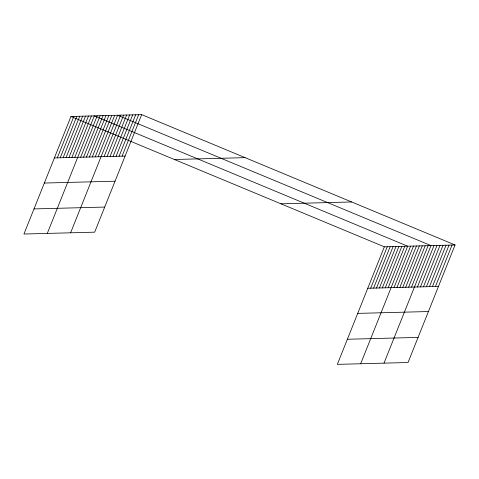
<?xml version="1.0" encoding="UTF-8"?>
<svg xmlns="http://www.w3.org/2000/svg" width="479" height="479" viewBox="0 0 479 479"><rect width="100%" height="100%" fill="white"/><g stroke="black" fill="none" stroke-linecap="round" stroke-linejoin="round"><path stroke-width="0.72" d="M141.67 114.631L70.964 116.487L23.95 234.027L94.656 232.177L141.67 114.631L455.05 244.973L408.036 362.513L337.33 364.369L384.344 246.823L455.05 244.973M57.3 157.86L73.88 116.409M60.216 157.783L76.796 116.331M63.132 157.711L79.712 116.259M66.048 157.633L82.627 116.181M68.964 157.555L85.543 116.104M71.886 157.477L88.465 116.026M74.802 157.399L91.381 115.954M47.283 233.417L94.297 115.876L407.677 246.212L360.663 363.753M80.634 157.25L97.213 115.798M83.55 157.172L100.129 115.72M86.465 157.094L103.045 115.643M89.381 157.022L105.961 115.571M92.297 156.944L108.877 115.493M95.213 156.867L111.793 115.415M98.135 156.789L114.715 115.337M70.617 232.806L117.63 115.265L431.01 245.601L383.996 363.142M104.051 156.633L120.63 115.182M107.057 156.555L123.636 115.104M110.062 156.477L126.642 115.026M113.068 156.399L129.647 114.948M116.074 156.322L132.653 114.87M119.079 156.244L135.659 114.792M122.085 156.16L138.665 114.715M370.686 288.202L387.26 246.751M373.602 288.124L390.181 246.673M376.518 288.047L393.097 246.595M379.434 287.969L396.013 246.517M382.35 287.897L398.929 246.446M385.266 287.819L401.845 246.368M388.182 287.741L404.761 246.29M394.013 287.586L410.593 246.14M396.929 287.514L413.509 246.062M399.851 287.436L416.431 245.984M402.767 287.358L419.347 245.907M405.683 287.28L422.262 245.829M408.599 287.208L425.178 245.757M411.515 287.131L428.094 245.679M417.437 286.975L434.016 245.523M420.442 286.897L437.022 245.446M423.448 286.819L440.027 245.368M426.454 286.735L443.033 245.29M429.453 286.658L446.033 245.206M432.459 286.58L449.039 245.128M435.465 286.502L452.044 245.05M54.384 157.938L125.091 156.082M174.38 159.501L245.086 157.645M44.343 183.05L115.044 181.194M33.991 208.916L104.697 207.066M280.928 203.814L351.634 201.958M367.764 288.274L438.471 286.424M357.723 313.386L428.43 311.536M347.377 339.258L418.077 337.402M70.964 116.487L384.344 246.823"/></g></svg>
